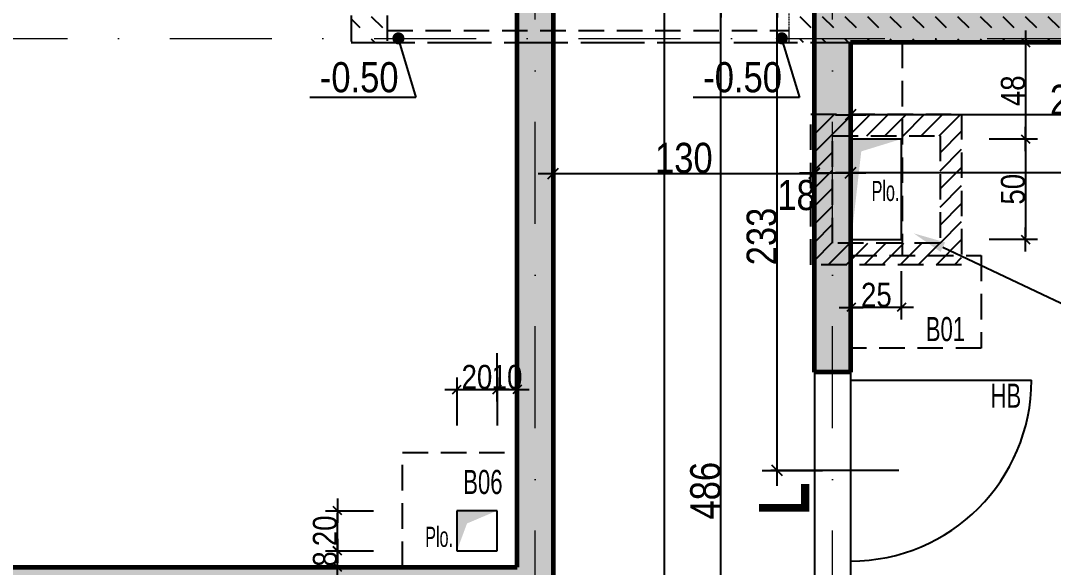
# Model space of a CAD drawing. Header units: millimetres. Extents: x 30537 to 37023, y -37354 to 0.
# Drawn here: x 31318 to 31832, y -35591 to -35319 of the extents above; entities that cross this region are included whole.
import ezdxf
from ezdxf import colors
from ezdxf.entities.mleader import LeaderData, LeaderLine
from ezdxf.enums import TextEntityAlignment as Align
from ezdxf.math import Vec2, Vec3

# ---------------------------------------------------------------- set-up
doc = ezdxf.new("R2010")
doc.units = ezdxf.units.MM
for name, pattern in [('CACHEX2', [19.05, 12.7, -6.35]), ('TIRETPTX2', [50.8, 25.4, -12.7, 0, -12.7]), ('VW-01', [0.41656, 0.20828, -0.20828])]:
    doc.linetypes.add(name, pattern=pattern)
for name, color, linetype in [('01_cote_gen', 4, 'Continuous'), ('01_linteaux', 2, 'Continuous'), ('01_murs_sup', 2, 'CACHEX2'), ('01_poch_murs', 253, 'Continuous'), ('01_resv', 32, 'Continuous'), ('01_texte', 230, 'Continuous'), ('AA_COTES', 2, 'Continuous')]:
    doc.layers.add(name, color=color, linetype=linetype)
doc.layers.add('01_murs_coup', color=5, linetype='Continuous', lineweight=60)
doc.layers.add('01_tram_axes', color=2, linetype='TIRETPTX2', lineweight=9)
doc.styles.add('ARIAL NA', font='ARIALN.TTF')
doc.styles.add('impact', font='impact.ttf')
doc.styles.get("Standard").update_dxf_attribs({"font": 'arial.ttf'})
doc.styles.add('STYLE2', font='ARIALN.TTF')
doc.dimstyles.new('JB50', dxfattribs={"dimscale": 0.1, "dimtxt": 150, "dimasz": 15, "dimexe": 0.1, "dimexo": 0.1, "dimgap": 0.09, "dimtad": 1, "dimdec": 1, "dimdsep": 46, "dimtxsty": 'STYLE2', "dimblk1": 'BOND_G', "dimblk2": 'BOND_D', "dimsah": 1, "dimcen": 1.5, "dimdle": 0.01, "dimse1": 1, "dimse2": 1, "dimclrd": 4, "dimclre": 2, "dimclrt": 6, "dimazin": 2, "dimtfac": 2.333333, "dimtdec": 1, "dimtix": 1, "dimtmove": 2, "dimatfit": 3, "dimldrblk": 'BOND_G', "dimfxl": 1, "dimtolj": 1, "dimtzin": 0, "dimarcsym": 0})
doc.dimstyles.new('JB50res', dxfattribs={"dimscale": 0.1, "dimtxt": 120, "dimasz": 12, "dimexe": 0.1, "dimexo": 0.1, "dimgap": 0.09, "dimtad": 1, "dimdec": 1, "dimdsep": 46, "dimtxsty": 'STYLE2', "dimblk1": 'BOND_G', "dimblk2": 'BOND_D', "dimsah": 1, "dimcen": 1.5, "dimdle": 0.01, "dimse1": 1, "dimse2": 1, "dimclrd": 4, "dimclre": 2, "dimclrt": 6, "dimazin": 2, "dimtfac": 2.333333, "dimtdec": 1, "dimtix": 1, "dimtmove": 2, "dimatfit": 3, "dimldrblk": 'BOND_G', "dimfxl": 1, "dimtolj": 1, "dimtzin": 0, "dimarcsym": 0})

# ---------------------------------------------------------------- blocks, each defined once
blk = doc.blocks.new('BOND_G')
at = {"layer": 'AA_COTES', "color": 0}
for p, q in [((0, -5), (0, 15)), ((5, 0), (-5, 0)), ((1.77, 1.77), (-1.77, -1.77))]:
    blk.add_line(p, q, dxfattribs=at)
blk = doc.blocks.new('BOND_D')
at = {"layer": 'AA_COTES', "color": 0}
for p, q in [((0, 5), (0, -15)), ((5, 0), (-5, 0)), ((-1.77, -1.77), (1.77, 1.77))]:
    blk.add_line(p, q, dxfattribs=at)
blk = doc.blocks.new('*D4469')
at = {"layer": '01_cote_gen', "color": 4, "lineweight": -2, "ltscale": 2, "transparency": 16777216}
blk.add_line((31696.77, -85.1), (31599.77, -85.1), dxfattribs=at)
at = {"layer": 'Defpoints', "color": 0, "ltscale": 2, "transparency": 16777216}
for p in [(31698.27, 0), (31598.27, -85.1), (31598.27, -36661.01)]:
    blk.add_point(p, dxfattribs=at)
at = {"layer": '01_cote_gen', "color": 4, "lineweight": -2, "ltscale": 2, "transparency": 16777216, "xscale": 1.5, "yscale": 1.5, "zscale": 1.5, "rotation": 180}
blk.add_blockref('BOND_D', (31598.27, -85.1), dxfattribs=at)
at = {"layer": '01_cote_gen', "color": 4, "lineweight": -2, "ltscale": 2, "transparency": 16777216, "xscale": 1.5, "yscale": 1.5, "zscale": 1.5}
blk.add_blockref('BOND_G', (31698.27, -85.1), dxfattribs=at)
at = {"layer": '01_cote_gen', "color": 6, "lineweight": 0, "ltscale": 2, "transparency": 16777216, "insert": (31648.27, -77.43), "char_height": 15, "attachment_point": 5, "style": 'STYLE2'}
blk.add_mtext('\\A1;100', dxfattribs=at)
blk = doc.blocks.new('*D4183')
at = {"layer": '01_cote_gen', "color": 4, "lineweight": -2, "ltscale": 0.1, "transparency": 16777216}
blk.add_line((31584.76, -35395.14), (31711.76, -35395.14), dxfattribs=at)
at = {"layer": 'Defpoints', "color": 0, "ltscale": 0.1, "transparency": 16777216}
for p in [(31583.26, -35374.77), (31713.26, -35374.77), (31713.26, -35395.14)]:
    blk.add_point(p, dxfattribs=at)
at = {"layer": '01_cote_gen', "color": 4, "lineweight": -2, "ltscale": 0.1, "transparency": 16777216, "xscale": 1.5, "yscale": 1.5, "zscale": 1.5, "rotation": 180}
blk.add_blockref('BOND_G', (31583.26, -35395.14), dxfattribs=at)
at = {"layer": '01_cote_gen', "color": 4, "lineweight": -2, "ltscale": 0.1, "transparency": 16777216, "xscale": 1.5, "yscale": 1.5, "zscale": 1.5}
blk.add_blockref('BOND_D', (31713.26, -35395.14), dxfattribs=at)
at = {"layer": '01_cote_gen', "color": 6, "ltscale": 0.1, "transparency": 16777216, "insert": (31648.26, -35387.47), "char_height": 15, "attachment_point": 5, "style": 'STYLE2'}
blk.add_mtext('\\A1;130', dxfattribs=at)
blk = doc.blocks.new('*D4184')
at = {"layer": '01_cote_gen', "color": 4, "lineweight": -2, "ltscale": 0.1, "transparency": 16777216}
blk.add_line((31714.76, -35394.84), (31729.76, -35394.84), dxfattribs=at)
at = {"layer": 'Defpoints', "color": 0, "ltscale": 0.1, "transparency": 16777216}
for p in [(31713.26, -35377.85), (31731.26, -35377.55), (31731.26, -35394.84)]:
    blk.add_point(p, dxfattribs=at)
at = {"layer": '01_cote_gen', "color": 4, "lineweight": -2, "ltscale": 0.1, "transparency": 16777216, "xscale": 1.5, "yscale": 1.5, "zscale": 1.5, "rotation": 180}
blk.add_blockref('BOND_G', (31713.26, -35394.84), dxfattribs=at)
at = {"layer": '01_cote_gen', "color": 4, "lineweight": -2, "ltscale": 0.1, "transparency": 16777216, "xscale": 1.5, "yscale": 1.5, "zscale": 1.5}
blk.add_blockref('BOND_D', (31731.26, -35394.84), dxfattribs=at)
at = {"layer": '01_cote_gen', "color": 6, "ltscale": 0.1, "transparency": 16777216, "insert": (31704.34, -35405.95), "char_height": 15, "attachment_point": 5, "style": 'STYLE2'}
blk.add_mtext('\\A1;18', dxfattribs=at)
blk = doc.blocks.new('*D4185')
at = {"layer": '01_cote_gen', "color": 4, "lineweight": -2, "ltscale": 0.1, "transparency": 16777216}
blk.add_line((32315.76, -35394.84), (31732.76, -35394.84), dxfattribs=at)
at = {"layer": 'Defpoints', "color": 0, "ltscale": 0.1, "transparency": 16777216}
for p in [(31731.26, -35366.1), (31731.26, -35394.84), (32317.26, -35393.32)]:
    blk.add_point(p, dxfattribs=at)
at = {"layer": '01_cote_gen', "color": 4, "lineweight": -2, "ltscale": 0.1, "transparency": 16777216, "xscale": 1.5, "yscale": 1.5, "zscale": 1.5, "rotation": 180}
blk.add_blockref('BOND_D', (31731.26, -35394.84), dxfattribs=at)
at = {"layer": '01_cote_gen', "color": 4, "lineweight": -2, "ltscale": 0.1, "transparency": 16777216, "xscale": 1.5, "yscale": 1.5, "zscale": 1.5}
blk.add_blockref('BOND_G', (32317.26, -35394.84), dxfattribs=at)
at = {"layer": '01_cote_gen', "color": 6, "ltscale": 0.1, "transparency": 16777216, "insert": (32024.26, -35387.17), "char_height": 15, "attachment_point": 5, "style": 'STYLE2'}
blk.add_mtext('\\A1;586', dxfattribs=at)
blk = doc.blocks.new('*D4186')
at = {"layer": '01_cote_gen', "color": 4, "lineweight": -2, "ltscale": 0.1, "transparency": 16777216}
blk.add_line((31956.73, -35366.01), (31732.76, -35366.01), dxfattribs=at)
at = {"layer": 'Defpoints', "color": 0, "ltscale": 0.1, "transparency": 16777216}
for p in [(31958.23, -35329.98), (31731.26, -35348.65), (31731.26, -35366.01)]:
    blk.add_point(p, dxfattribs=at)
at = {"layer": '01_cote_gen', "color": 4, "lineweight": -2, "ltscale": 0.1, "transparency": 16777216, "xscale": 1.5, "yscale": 1.5, "zscale": 1.5, "rotation": 180}
blk.add_blockref('BOND_D', (31731.26, -35366.01), dxfattribs=at)
at = {"layer": '01_cote_gen', "color": 4, "lineweight": -2, "ltscale": 0.1, "transparency": 16777216, "xscale": 1.5, "yscale": 1.5, "zscale": 1.5}
blk.add_blockref('BOND_G', (31958.23, -35366.01), dxfattribs=at)
at = {"layer": '01_cote_gen', "color": 6, "ltscale": 0.1, "transparency": 16777216, "insert": (31844.75, -35358.48), "char_height": 15, "attachment_point": 5, "style": 'STYLE2'}
blk.add_mtext('\\A1;227', dxfattribs=at)
blk = doc.blocks.new('*D4226')
at = {"layer": '01_cote_gen', "color": 4, "lineweight": -2, "ltscale": 0.1, "transparency": 16777216}
blk.add_line((31638.58, -35794.51), (31638.58, -34580.51), dxfattribs=at)
at = {"layer": 'Defpoints', "color": 0, "ltscale": 0.1, "transparency": 16777216}
for p in [(31638.58, -34579.01), (31666.91, -34579.01), (31646.08, -35796.01)]:
    blk.add_point(p, dxfattribs=at)
at = {"layer": '01_cote_gen', "color": 4, "lineweight": -2, "ltscale": 0.1, "transparency": 16777216, "xscale": 1.5, "yscale": 1.5, "zscale": 1.5}
for name, p, rotation in [('BOND_D', (31638.58, -34579.01), 90), ('BOND_G', (31638.58, -35796.01), 270)]:
    blk.add_blockref(name, p, dxfattribs=dict(at, rotation=rotation))
at = {"layer": '01_cote_gen', "color": 6, "ltscale": 0.1, "transparency": 16777216, "insert": (31631.04, -35138.45), "char_height": 15, "attachment_point": 5, "rotation": 90, "style": 'STYLE2'}
blk.add_mtext('\\A1;1217', dxfattribs=at)
blk = doc.blocks.new('*D4227')
at = {"layer": '01_cote_gen', "color": 4, "lineweight": -2, "ltscale": 0.1, "transparency": 16777216}
blk.add_line((31666.7, -35794.51), (31666.7, -35311.48), dxfattribs=at)
at = {"layer": 'Defpoints', "color": 0, "ltscale": 0.1, "transparency": 16777216}
for p in [(31666.7, -35309.98), (31713.26, -35309.98), (31669.17, -35796.01)]:
    blk.add_point(p, dxfattribs=at)
at = {"layer": '01_cote_gen', "color": 4, "lineweight": -2, "ltscale": 0.1, "transparency": 16777216, "xscale": 1.5, "yscale": 1.5, "zscale": 1.5}
for name, p, rotation in [('BOND_D', (31666.7, -35309.98), 90), ('BOND_G', (31666.7, -35796.01), 270)]:
    blk.add_blockref(name, p, dxfattribs=dict(at, rotation=rotation))
at = {"layer": '01_cote_gen', "color": 6, "ltscale": 0.1, "transparency": 16777216, "insert": (31659.03, -35552.99), "char_height": 15, "attachment_point": 5, "rotation": 90, "style": 'STYLE2'}
blk.add_mtext('\\A1;486', dxfattribs=at)
blk = doc.blocks.new('*D4498')
at = {"layer": '01_cote_gen', "color": 4, "lineweight": -2, "ltscale": 0.1, "transparency": 16777216}
blk.add_line((31694.78, -35541.5), (31694.78, -35311.48), dxfattribs=at)
at = {"layer": 'Defpoints', "color": 0, "ltscale": 0.1, "transparency": 16777216}
for p in [(31694.78, -35309.98), (31793.57, -35309.98), (31755.25, -35543)]:
    blk.add_point(p, dxfattribs=at)
at = {"layer": '01_cote_gen', "color": 4, "lineweight": -2, "ltscale": 0.1, "transparency": 16777216, "xscale": 1.5, "yscale": 1.5, "zscale": 1.5}
for name, p, rotation in [('BOND_D', (31694.78, -35309.98), 90), ('BOND_G', (31694.78, -35543), 270)]:
    blk.add_blockref(name, p, dxfattribs=dict(at, rotation=rotation))
at = {"layer": '01_cote_gen', "color": 6, "ltscale": 0.1, "transparency": 16777216, "insert": (31687.11, -35426.49), "char_height": 15, "attachment_point": 5, "rotation": 90, "style": 'STYLE2'}
blk.add_mtext('\\A1;233', dxfattribs=at)
blk = doc.blocks.new('*D4049')
at = {"layer": '01_cote_gen', "color": 4, "lineweight": -2, "ltscale": 0.1, "transparency": 16777216}
blk.add_line((31755.38, -35461.74), (31732.78, -35461.74), dxfattribs=at)
at = {"layer": 'Defpoints', "color": 0, "ltscale": 0.1, "transparency": 16777216}
for p in [(31731.58, -35427.97), (31756.58, -35427.97), (31731.58, -35461.74)]:
    blk.add_point(p, dxfattribs=at)
at = {"layer": '01_cote_gen', "color": 4, "lineweight": -2, "ltscale": 0.1, "transparency": 16777216, "xscale": 1.2, "yscale": 1.2, "zscale": 1.2, "rotation": 180}
blk.add_blockref('BOND_D', (31731.58, -35461.74), dxfattribs=at)
at = {"layer": '01_cote_gen', "color": 4, "lineweight": -2, "ltscale": 0.1, "transparency": 16777216, "xscale": 1.2, "yscale": 1.2, "zscale": 1.2}
blk.add_blockref('BOND_G', (31756.58, -35461.74), dxfattribs=at)
at = {"layer": '01_cote_gen', "color": 6, "ltscale": 0.1, "transparency": 16777216, "insert": (31744.08, -35455.61), "char_height": 12, "attachment_point": 5, "style": 'STYLE2'}
blk.add_mtext('\\A1;25', dxfattribs=at)
blk = doc.blocks.new('*D4050')
at = {"layer": '01_cote_gen', "color": 4, "lineweight": -2, "ltscale": 0.1, "transparency": 16777216}
blk.add_line((31818.25, -35331.18), (31818.25, -35376.77), dxfattribs=at)
at = {"layer": 'Defpoints', "color": 0, "ltscale": 0.1, "transparency": 16777216}
for p in [(31817.07, -35329.98), (31771.01, -35377.97), (31818.25, -35377.97)]:
    blk.add_point(p, dxfattribs=at)
at = {"layer": '01_cote_gen', "color": 4, "lineweight": -2, "ltscale": 0.1, "transparency": 16777216, "xscale": 1.2, "yscale": 1.2, "zscale": 1.2}
for name, p, rotation in [('BOND_G', (31818.25, -35329.98), 90), ('BOND_D', (31818.25, -35377.97), 270)]:
    blk.add_blockref(name, p, dxfattribs=dict(at, rotation=rotation))
at = {"layer": '01_cote_gen', "color": 6, "ltscale": 0.1, "transparency": 16777216, "insert": (31812.12, -35353.97), "char_height": 12, "attachment_point": 5, "rotation": 90, "style": 'STYLE2'}
blk.add_mtext('\\A1;48', dxfattribs=at)
blk = doc.blocks.new('*D4051')
at = {"layer": '01_cote_gen', "color": 4, "lineweight": -2, "ltscale": 0.1, "transparency": 16777216}
blk.add_line((31818.25, -35379.17), (31818.25, -35426.77), dxfattribs=at)
at = {"layer": 'Defpoints', "color": 0, "ltscale": 0.1, "transparency": 16777216}
for p in [(31776.42, -35377.97), (31771.01, -35427.97), (31818.25, -35427.97)]:
    blk.add_point(p, dxfattribs=at)
at = {"layer": '01_cote_gen', "color": 4, "lineweight": -2, "ltscale": 0.1, "transparency": 16777216, "xscale": 1.2, "yscale": 1.2, "zscale": 1.2}
for name, p, rotation in [('BOND_G', (31818.25, -35377.97), 90), ('BOND_D', (31818.25, -35427.97), 270)]:
    blk.add_blockref(name, p, dxfattribs=dict(at, rotation=rotation))
at = {"layer": '01_cote_gen', "color": 6, "ltscale": 0.1, "transparency": 16777216, "insert": (31812.12, -35402.97), "char_height": 12, "attachment_point": 5, "rotation": 90, "style": 'STYLE2'}
blk.add_mtext('\\A1;50', dxfattribs=at)
blk = doc.blocks.new('*D4402')
at = {"layer": '01_cote_gen', "color": 4, "lineweight": -2, "ltscale": 0.1, "transparency": 16777216}
blk.add_line((31475.84, -35589.78), (31475.84, -35584.13), dxfattribs=at)
at = {"layer": 'Defpoints', "color": 0, "ltscale": 0.1, "transparency": 16777216}
for p in [(31475.84, -35582.93), (31540.99, -35582.93), (31531.33, -35590.98)]:
    blk.add_point(p, dxfattribs=at)
at = {"layer": '01_cote_gen', "color": 4, "lineweight": -2, "ltscale": 0.1, "transparency": 16777216, "xscale": 1.2, "yscale": 1.2, "zscale": 1.2}
for name, p, rotation in [('BOND_D', (31475.84, -35582.93), 90), ('BOND_G', (31475.84, -35590.98), 270)]:
    blk.add_blockref(name, p, dxfattribs=dict(at, rotation=rotation))
at = {"layer": '01_cote_gen', "color": 6, "ltscale": 0.1, "transparency": 16777216, "insert": (31469.7, -35586.96), "char_height": 12, "attachment_point": 5, "rotation": 90, "style": 'STYLE2'}
blk.add_mtext('\\A1;8', dxfattribs=at)
blk = doc.blocks.new('*D4052')
at = {"layer": '01_cote_gen', "color": 4, "lineweight": -2, "ltscale": 0.1, "transparency": 16777216}
blk.add_line((31475.84, -35581.77), (31475.84, -35564.13), dxfattribs=at)
at = {"layer": 'Defpoints', "color": 0, "ltscale": 0.1, "transparency": 16777216}
for p in [(31475.84, -35562.93), (31543.2, -35562.93), (31493.84, -35582.97)]:
    blk.add_point(p, dxfattribs=at)
at = {"layer": '01_cote_gen', "color": 4, "lineweight": -2, "ltscale": 0.1, "transparency": 16777216, "xscale": 1.2, "yscale": 1.2, "zscale": 1.2}
for name, p, rotation in [('BOND_D', (31475.84, -35562.93), 90), ('BOND_G', (31475.84, -35582.97), 270)]:
    blk.add_blockref(name, p, dxfattribs=dict(at, rotation=rotation))
at = {"layer": '01_cote_gen', "color": 6, "ltscale": 0.1, "transparency": 16777216, "insert": (31469.7, -35572.95), "char_height": 12, "attachment_point": 5, "rotation": 90, "style": 'STYLE2'}
blk.add_mtext('\\A1;20', dxfattribs=at)
blk = doc.blocks.new('*D4055')
at = {"layer": '01_cote_gen', "color": 4, "lineweight": -2, "ltscale": 0.1, "transparency": 16777216}
blk.add_line((31536.48, -35502.6), (31554.08, -35502.6), dxfattribs=at)
at = {"layer": 'Defpoints', "color": 0, "ltscale": 0.1, "transparency": 16777216}
for p in [(31555.28, -35502.6), (31535.28, -35582.93), (31555.28, -35582.93)]:
    blk.add_point(p, dxfattribs=at)
at = {"layer": '01_cote_gen', "color": 4, "lineweight": -2, "ltscale": 0.1, "transparency": 16777216, "xscale": 1.2, "yscale": 1.2, "zscale": 1.2, "rotation": 180}
blk.add_blockref('BOND_G', (31535.28, -35502.6), dxfattribs=at)
at = {"layer": '01_cote_gen', "color": 4, "lineweight": -2, "ltscale": 0.1, "transparency": 16777216, "xscale": 1.2, "yscale": 1.2, "zscale": 1.2}
blk.add_blockref('BOND_D', (31555.28, -35502.6), dxfattribs=at)
at = {"layer": '01_cote_gen', "color": 6, "ltscale": 0.1, "transparency": 16777216, "insert": (31545.28, -35496.47), "char_height": 12, "attachment_point": 5, "style": 'STYLE2'}
blk.add_mtext('\\A1;20', dxfattribs=at)
blk = doc.blocks.new('*D4405')
at = {"layer": '01_cote_gen', "color": 4, "lineweight": -2, "ltscale": 0.1, "transparency": 16777216}
for p, q in [((31554.08, -35502.6), (31552.88, -35502.6)), ((31555.28, -35502.6), (31565.29, -35502.6)), ((31566.49, -35502.6), (31567.69, -35502.6))]:
    blk.add_line(p, q, dxfattribs=at)
at = {"layer": 'Defpoints', "color": 0, "ltscale": 0.1, "transparency": 16777216}
for p in [(31565.29, -35502.6), (31555.28, -35508.6), (31565.29, -35508.6)]:
    blk.add_point(p, dxfattribs=at)
at = {"layer": '01_cote_gen', "color": 4, "lineweight": -2, "ltscale": 0.1, "transparency": 16777216, "xscale": 1.2, "yscale": 1.2, "zscale": 1.2}
blk.add_blockref('BOND_G', (31555.28, -35502.6), dxfattribs=at)
at = {"layer": '01_cote_gen', "color": 4, "lineweight": -2, "ltscale": 0.1, "transparency": 16777216, "xscale": 1.2, "yscale": 1.2, "zscale": 1.2, "rotation": 180}
blk.add_blockref('BOND_D', (31565.29, -35502.6), dxfattribs=at)
at = {"layer": '01_cote_gen', "color": 6, "ltscale": 0.1, "transparency": 16777216, "insert": (31560.28, -35496.47), "char_height": 12, "attachment_point": 5, "style": 'STYLE2'}
blk.add_mtext('\\A1;10', dxfattribs=at)

msp = doc.modelspace()

# ---------------------------------------------------------------- hatches: boundary and pattern name
at = {"layer": '01_murs_sup', "ltscale": 0.1}
h = msp.add_hatch(dxfattribs=at)
h.set_pattern_fill('DASH', color=256, scale=2.5, angle=135)
h.set_pattern_definition([(135, (13537.8975, 4257.749), (-11.2253202, 9e-16), [7.9375, -7.9375])])
h.paths.add_polyline_path([(31732.26, -35124.98), (31732.26, -35035.98), (31957.26, -35035.98), (31957.26, -35082.6), (31938.23, -35082.6), (31938.23, -35124.98)], flags=16)
h.paths.add_polyline_path([(31732.26, -35015.98), (31732.26, -34922.37), (31957.26, -34922.37), (31957.26, -35015.98)], flags=16)
h.paths.add_polyline_path([(31565.58, -34993.58), (31500.61, -34993.58), (31500.61, -34922.37), (31565.58, -34922.37)], flags=16)
h.paths.add_polyline_path([(31526.14, -34979.64, -1), (31546.14, -34979.64, -1)], flags=0)
h.paths.add_polyline_path([(31529.64, -34979.64, -1), (31542.64, -34979.64, -1)], flags=0)
h.paths.add_polyline_path([(32333.26, -34929.98), (32317.26, -34929.98), (32317.26, -35082.6), (32202.38, -35082.6), (32202.38, -35100.6), (32333.26, -35100.6)])
h.paths.add_polyline_path([(32333.26, -34819.98), (32317.26, -34819.98), (32317.26, -34741.98), (32202.35, -34741.98), (32202.35, -34723.98), (32333.26, -34723.98)])
h.paths.add_polyline_path([(32092.35, -34723.98), (31977.26, -34723.98), (31977.26, -34741.98), (32092.35, -34741.98)])
h.paths.add_polyline_path([(31867.26, -34723.98), (31712.26, -34723.98), (31712.26, -34758.88), (31732.26, -34758.88), (31732.26, -34741.98), (31867.26, -34741.98)])
h.paths.add_polyline_path([(31513.43, -34973.54), (31558.99, -34973.54), (31558.99, -34948.33), (31513.43, -34948.33)], flags=8)
h.paths.add_polyline_path([(31972.26, -34880.09), (31972.26, -34902.37), (31897.42, -34902.37), (31897.42, -34880.09)])
h.paths.add_polyline_path([(31700.61, -35309.98), (31700.61, -35329.98), (31958.23, -35329.98), (31958.23, -35100.6), (32092.35, -35100.6), (32092.35, -35082.6), (31977.26, -35082.6), (31977.26, -34902.37), (31972.26, -34902.37), (31972.26, -34880.09), (31897.42, -34880.09), (31897.42, -34902.37), (31732.26, -34902.37), (31732.26, -34861.88), (31712.26, -34861.88), (31712.26, -35144.98), (31938.23, -35144.98), (31938.23, -35309.98)])
h.paths.add_polyline_path([(31482.61, -35144.98), (31500.61, -35144.98), (31500.61, -35011.58), (31583.58, -35011.58), (31583.58, -34902.37), (31482.61, -34902.37)])
h.paths.add_polyline_path([(31500.61, -35309.98), (31482.61, -35309.98), (31482.61, -35329.98), (31500.61, -35329.98)])
at = {"layer": '01_poch_murs', "ltscale": 0.1}
h = msp.add_hatch(color=256, dxfattribs=at)
h.dxf.hatch_style = 1
h.paths.add_polyline_path([(31662.26, -33952.01), (31565.27, -33952.01), (31565.27, -33752.01), (31565.27, -33952.01), (31462.26, -33952.01), (31462.26, -33968.01), (31565.26, -33968.01), (31565.26, -34613.01), (31583.26, -34613.01), (31583.26, -34579.01), (31959.27, -34579.01), (31959.26, -34560.98), (31583.26, -34561.01), (31583.26, -33968.01), (31662.26, -33968.01)])
h.paths.add_polyline_path([(31362.26, -33952.01), (31262.26, -33952.01), (31262.26, -33968.01), (31362.26, -33968.01)])
h.paths.add_polyline_path([(31062.26, -33952.01), (30949.27, -33952.01), (30949.27, -34424.01), (30965.27, -34424.01), (30965.27, -33968.01), (31062.26, -33968.01)])
h.paths.add_polyline_path([(32062.26, -33952.01), (31862.26, -33952.01), (31862.26, -33968.01), (32062.26, -33968.01)])
h.paths.add_polyline_path([(32333.26, -33752.01), (32317.27, -33752.01), (32317.27, -33952.01), (32317.26, -33952.01), (32162.26, -33952.01), (32162.26, -33968.01), (32317.26, -33968.01), (32317.26, -34561.01), (32061.26, -34561.01), (32061.26, -34579.01), (32333.26, -34578.99)])
h.paths.add_polyline_path([(32561.26, -33952.01), (32335.26, -33952.01), (32335.26, -34579.01), (32587.26, -34579.01), (32587.26, -34561.01), (32351.26, -34561.01), (32351.26, -33968.01), (32561.26, -33968.01)])
h.paths.add_polyline_path([(32819.26, -33952.01), (32661.26, -33952.01), (32661.26, -33968.01), (32819.26, -33968.01)])
h.paths.add_polyline_path([(33137.26, -33952.01), (32919.26, -33952.01), (32919.26, -33968.01), (33137.26, -33968.01)])
h.paths.add_polyline_path([(33374.26, -33952.01), (33237.26, -33952.01), (33237.26, -33968.01), (33358.26, -33968.01), (33358.26, -34019.01), (33374.26, -34019.01)])
h.paths.add_polyline_path([(33374.26, -34219.01), (33358.26, -34219.01), (33358.76, -34365.05), (33374.76, -34365.05)])
h.paths.add_polyline_path([(33374.76, -34465.05), (33358.76, -34465.05), (33358.26, -34635.01), (32932.26, -34635.01), (32932.26, -34570.01), (32912.26, -34570.01), (32912.26, -34635.01), (32746.26, -34635.01), (32746.26, -34561.01), (32689.26, -34561.01), (32689.26, -34579.01), (32728.26, -34579.01), (32728.26, -34709.01), (32689.26, -34709.01), (32689.26, -34727.01), (32746.26, -34727.01), (32746.26, -34653.01), (32912.26, -34653.01), (32912.26, -34718.01), (32932.26, -34718.01), (32932.26, -34653.01), (33358.26, -34653.01), (33358.26, -34823.01), (33374.26, -34823.01)])
h.paths.add_polyline_path([(32587.26, -34709.01), (32335.26, -34709.01), (32335.26, -35336.01), (32596.26, -35336.01), (32596.26, -35320.01), (32351.26, -35320.01), (32351.26, -34727.01), (32587.26, -34727.01)])
h.paths.add_polyline_path([(33374.26, -34923.01), (33358.26, -34923.01), (33358.26, -35019.01), (33374.26, -35019.01)])
h.paths.add_polyline_path([(31977.26, -34741.99), (31992.26, -34741.99), (31992.26, -34723.99), (31894.26, -34723.99), (31894.26, -34741.99), (31957.26, -34741.99), (31957.26, -34904.99), (31732.26, -34904.99), (31732.26, -34741.99), (31792.26, -34741.99), (31792.26, -34723.99), (31712.26, -34723.99), (31712.26, -35144.98), (31938.23, -35144.98), (31938.23, -35309.98), (31713.26, -35309.98), (31713.26, -35493.98), (31731.26, -35493.98), (31731.26, -35329.98), (31958.23, -35329.98), (31958.23, -35101.99), (32317.26, -35101.99), (32317.26, -35375.01), (32333.26, -35375.01), (32333.26, -34723.99), (32094.26, -34723.99), (32094.26, -34741.99), (32317.26, -34741.99), (32317.26, -35081.99), (31977.26, -35081.99)])
h.paths.add_polyline_path([(31957.26, -34924.99), (31957.26, -35014.99), (31732.26, -35014.99), (31732.26, -34924.99)], flags=16)
h.paths.add_polyline_path([(31957.26, -35034.99), (31957.26, -35081.99), (31938.23, -35081.99), (31938.23, -35124.98), (31732.26, -35124.98), (31732.26, -35034.99)], flags=16)
h.paths.add_polyline_path([(31583.26, -34715.01), (31565.26, -34715.01), (31565.26, -34779.01), (30965.27, -34779.01), (30965.27, -34524.01), (30949.27, -34524.01), (30949.27, -34924.01), (30965.27, -34924.01), (30965.27, -34797.01), (31565.26, -34797.01), (31565.26, -35203), (31583.26, -35203)])
h.paths.add_polyline_path([(31583.26, -35305), (31565.26, -35305), (31565.29, -35591.01), (30965.29, -35591.01), (30965.27, -35529.01), (30949.27, -35529.01), (30949.27, -35820.01), (30965.27, -35820.01), (30965.29, -35609.01), (31565.29, -35609.01), (31565.26, -35814.01), (31606.26, -35814.01), (31606.26, -35796.01), (31583.26, -35796.01)])
h.paths.add_polyline_path([(31731.26, -35595.98), (31713.26, -35595.98), (31713.26, -35796.01), (31708.26, -35796.01), (31708.26, -35814.01), (31713.26, -35814.01), (31713.26, -36205), (31482.26, -36205), (31482.26, -36223), (31713.26, -36223), (31713.26, -36381.01), (31953.26, -36381.01), (31953.26, -36645.01), (31698.27, -36645.01), (31698.27, -36661.01), (32031.27, -36661.01), (32031.27, -36645.01), (31969.26, -36645.01), (31969.26, -36381.01), (31987.26, -36381.01), (31987.26, -36365.01), (31731.26, -36365.01)])
h.paths.add_polyline_path([(32333.26, -35475.01), (32317.26, -35475.01), (32317.26, -35719.01), (32333.26, -35719.01)])
h.paths.add_polyline_path([(32333.26, -35819.01), (32317.26, -35819.01), (32317.26, -36019.01), (32333.26, -36019.01)])
h.paths.add_polyline_path([(32333.26, -36119.01), (32317.26, -36119.01), (32317.26, -36365.01), (32287.26, -36365.01), (32287.26, -36381.01), (32333.26, -36381.01)])
h.paths.add_polyline_path([(31328.27, -36365), (31290.27, -36365.01), (31290.27, -36381.01), (31312.27, -36381), (31312.27, -36645), (31251.27, -36645.01), (31251.27, -36661.01), (31351.27, -36661.01), (31351.27, -36645.01), (31328.27, -36645.01)])
h.paths.add_polyline_path([(30965.27, -36225.01), (30949.27, -36225.01), (30949.27, -36381.01), (30990.27, -36381.01), (30990.27, -36365.01), (30965.27, -36365.01)])
h.paths.add_polyline_path([(30965.27, -35920.01), (30949.27, -35920.01), (30949.27, -36125.01), (30965.27, -36125.01)])
h.paths.add_polyline_path([(31598.27, -36645.01), (31451.27, -36645.01), (31451.27, -36661.01), (31598.27, -36661.01)])
h.paths.add_polyline_path([(31964.26, -34760.38), (31964.41, -34760.38), (31964.41, -34749.79), (31964.26, -34749.79)], flags=16)
h.paths.add_polyline_path([(31317.06, -36497.71), (31317.06, -36466.48)], flags=16)
at = {"layer": '01_resv', "linetype": 'CACHEX2'}
h = msp.add_hatch(dxfattribs=at)
h.set_pattern_fill('ANSI31', color=256, scale=2)
h.set_pattern_definition([(45, (11025.045, 0), (-4.4901281, 4.4901281), [])])
h.paths.add_polyline_path([(31731.26, -35365.59), (31722.26, -35365.59), (31722.26, -35376.34), (31731.26, -35376.34)])
h.paths.add_polyline_path([(31756.86, -35365.59), (31731.26, -35365.59), (31731.26, -35376.34), (31756.86, -35376.34)])
h.paths.add_polyline_path([(31786.51, -35365.59), (31756.86, -35365.59), (31756.86, -35376.34), (31775.76, -35376.34), (31775.76, -35387.57), (31786.51, -35376.07)])
h.paths.add_polyline_path([(31786.51, -35376.07), (31775.76, -35387.57), (31775.76, -35429.84), (31756.86, -35429.84), (31756.86, -35435.98), (31786.51, -35435.98)])
h.paths.add_polyline_path([(31756.86, -35429.84), (31731.26, -35429.84), (31731.26, -35440.59), (31786.51, -35440.59), (31786.51, -35435.98), (31756.86, -35435.98)])
h.paths.add_polyline_path([(31731.26, -35429.84), (31722.26, -35429.84), (31722.26, -35440.59), (31731.26, -35440.59)])
h.paths.add_polyline_path([(31722.26, -35429.84), (31722.26, -35429.84), (31722.26, -35376.34), (31722.26, -35365.59), (31713.26, -35365.59), (31713.26, -35440.59), (31722.26, -35440.59)])

# ---------------------------------------------------------------- linework, layer by layer
at = {"layer": '01_linteaux', "color": 2, "linetype": 'VW-01', "lineweight": 5}
msp.add_line((31700.61, -35329.98), (31700.61, -35309.98), dxfattribs=at)
at = {"layer": '01_linteaux', "ltscale": 0.1}
for p, q in [((31713.26, -35493.98), (31713.26, -35595.98)), ((31731.26, -35493.98), (31731.26, -35595.98)), ((31731.26, -35498), (31821.26, -35498)), ((31731.26, -35498), (31821.26, -35498)), ((31755.25, -35543), (31691.56, -35543)), ((31755.25, -35543), (31691.56, -35543))]:
    msp.add_line(p, q, dxfattribs=at)
msp.add_arc((31731.26, -35498), 90, 270, 0, dxfattribs=at)
msp.add_arc((31731.26, -35498), 90, 270, 0, dxfattribs=at)
at = {"layer": '01_murs_coup'}
for p, q in [((31565.29, -35591.01), (31565.26, -35305)), ((31583.26, -35305), (31583.26, -35796.01)), ((31713.26, -35493.98), (31713.26, -35309.98)), ((31958.23, -35329.98), (31731.26, -35329.98)), ((31731.26, -35329.98), (31731.26, -35493.98)), ((31731.26, -35493.98), (31713.26, -35493.98)), ((30965.29, -35591.01), (31565.29, -35591.01))]:
    msp.add_line(p, q, dxfattribs=at)
at = {"layer": '01_murs_sup'}
for p, q in [((31482.61, -35144.98), (31482.61, -35329.98)), ((31500.61, -35144.98), (31500.61, -35329.98)), ((31500.61, -35323.98), (31700.61, -35323.98)), ((31482.61, -35329.98), (31958.23, -35329.98))]:
    msp.add_line(p, q, dxfattribs=at)
at = {"layer": '01_murs_sup', "ltscale": 2}
msp.add_line((31482.61, -35329.98), (31958.23, -35329.98), dxfattribs=at)
at = {"layer": '01_resv', "linetype": 'CACHEX2'}
for p, q in [((31756.86, -35329.98), (31756.86, -35435.98)), ((31711.51, -35365.59), (31786.51, -35365.59)), ((31711.51, -35440.59), (31711.51, -35365.59)), ((31786.51, -35365.59), (31786.51, -35440.59)), ((31722.26, -35376.34), (31775.76, -35376.34)), ((31722.26, -35429.84), (31722.26, -35376.34)), ((31775.76, -35376.34), (31775.76, -35429.84)), ((31775.76, -35429.84), (31722.26, -35429.84)), ((31731.58, -35435.98), (31796.28, -35435.98)), ((31796.28, -35435.98), (31796.28, -35481.97)), ((31786.51, -35440.59), (31711.51, -35440.59)), ((31796.28, -35481.97), (31731.58, -35481.97)), ((31508.28, -35590.98), (31508.28, -35533.98)), ((31508.28, -35533.98), (31565.38, -35533.98))]:
    msp.add_line(p, q, dxfattribs=at)
at = {"layer": '01_resv'}
for p, q in [((31731.58, -35377.97), (31731.58, -35427.97)), ((31756.58, -35377.97), (31731.58, -35377.97)), ((31756.58, -35427.97), (31756.58, -35377.97)), ((31731.58, -35427.97), (31756.58, -35427.97)), ((31565.38, -35533.98), (31565.38, -35590.98)), ((31545.28, -35562.93), (31535.28, -35562.93)), ((31535.28, -35562.93), (31535.28, -35582.93)), ((31555.28, -35562.93), (31535.28, -35562.93)), ((31555.28, -35562.93), (31545.28, -35562.93)), ((31555.28, -35582.93), (31555.28, -35562.93)), ((31535.28, -35582.93), (31555.28, -35582.93)), ((31565.38, -35590.98), (31508.28, -35590.98))]:
    msp.add_line(p, q, dxfattribs=at)
for points in [[(31731.58, -35427.97), (31731.58, -35377.97), (31736.56, -35384.12)], [(31731.58, -35377.97), (31756.58, -35377.97), (31736.56, -35384.12)], [(31535.28, -35582.93), (31535.28, -35562.93), (31540.35, -35569.28)], [(31535.28, -35562.93), (31555.28, -35562.93), (31540.35, -35569.28)]]:
    msp.add_solid(points, dxfattribs=at)
at = {"layer": '01_texte'}
for p, q in [((31506.13, -35328.01), (31514.95, -35357.3)), ((31696.94, -35328.01), (31705.76, -35357.3)), ((31514.95, -35357.3), (31462.11, -35357.3)), ((31705.76, -35357.3), (31652.92, -35357.3))]:
    msp.add_line(p, q, dxfattribs=at)
at = {"layer": '01_texte', "const_width": 3}
for points in [[(31504.71, -35327.89, 1), (31507.71, -35327.89, 1)], [(31695.53, -35327.89, 1), (31698.53, -35327.89, 1)]]:
    msp.add_lwpolyline(points, format="xyb", close=True, dxfattribs=at)
at = {"layer": '01_tram_axes', "color": 253, "ltscale": 2}
for p, q in [((31574.26, -36844), (31574.26, -33270.42)), ((31722.26, -36844), (31722.26, -33270.42)), ((30578.78, -35328.01), (33729.34, -35328.01))]:
    msp.add_line(p, q, dxfattribs=at)

# ---------------------------------------------------------------- texts
at = {"layer": '01_texte', "style": 'ARIAL NA'}
for p in [(31467.11, -35354.72), (31657.92, -35354.72)]:
    msp.add_text('-0.50', height=15, dxfattribs=at).set_placement(p)
at = {"layer": '01_texte'}
for s, height, style, width, p in [('Plo.', 10, 'STYLE2', 0.7, (31741.73, -35408.81)), ('B01', 12, 'STYLE2', 0.8, (31768.66, -35478.56)), ('HB', 12, 'ARIAL NA', 0.8, (31800.87, -35511.72)), ('B06', 12, 'STYLE2', 0.8, (31538.46, -35554.64)), ('Plo.', 10, 'STYLE2', 0.7, (31519.56, -35580.93))]:
    msp.add_text(s, height=height, dxfattribs=dict(at, style=style, width=width)).set_placement(p)
at = {"layer": '01_texte', "style": 'impact'}
msp.add_text('L', height=25, rotation=90, dxfattribs=at).set_placement((31718.14, -35557), align=Align.BOTTOM_CENTER)

# ---------------------------------------------------------------- dimensions: what is measured, and where the dimension line sits
at = {"layer": '01_cote_gen', "lineweight": 0, "ltscale": 2}
dim = msp.add_linear_dim(base=(31598.27, -85.1), p1=(31698.27, 0), p2=(31598.27, -36661.01), dimstyle='JB50', dxfattribs=at)
dim.commit()
dim.dimension.update_dxf_attribs({"geometry": '*D4469', "text_midpoint": (31648.27, -77.43)})
at = {"layer": '01_cote_gen', "ltscale": 0.1}
dim = msp.add_linear_dim(base=(31638.58, -34579.01), p1=(31646.08, -35796.01), p2=(31666.91, -34579.01), angle=90, dimstyle='JB50', dxfattribs=at)
dim.commit()
dim.dimension.update_dxf_attribs({"geometry": '*D4226', "text_midpoint": (31631.04, -35138.45), "dimtype": 160})
for base, p1, p2, dimstyle, picture, middle in [((31666.7, -35309.98), (31669.17, -35796.01), (31713.26, -35309.98), 'JB50', '*D4227', (31659.03, -35552.99)), ((31694.78, -35309.98), (31755.25, -35543), (31793.57, -35309.98), 'JB50', '*D4498', (31687.11, -35426.49)), ((31818.25, -35377.97), (31817.07, -35329.98), (31771.01, -35377.97), 'JB50res', '*D4050', (31812.12, -35353.97)), ((31818.25, -35427.97), (31776.42, -35377.97), (31771.01, -35427.97), 'JB50res', '*D4051', (31812.12, -35402.97)), ((31475.84, -35562.93), (31493.84, -35582.97), (31543.2, -35562.93), 'JB50res', '*D4052', (31469.7, -35572.95)), ((31475.8374, -35582.932), (31531.327, -35590.9799), (31540.9897, -35582.932), 'JB50res', '*D4402', (31469.7016, -35586.9559))]:
    dim = msp.add_linear_dim(base=base, p1=p1, p2=p2, angle=90, dimstyle=dimstyle, dxfattribs=at)
    dim.commit()
    dim.dimension.update_dxf_attribs({"geometry": picture, "text_midpoint": middle})
for base, p1, p2, dimstyle, picture, middle in [((31731.26, -35366.01), (31958.23, -35329.98), (31731.26, -35348.65), 'JB50', '*D4186', (31844.75, -35358.48)), ((31731.26, -35394.84), (32317.26, -35393.32), (31731.26, -35366.1), 'JB50', '*D4185', (32024.26, -35387.17)), ((31713.26, -35395.14), (31583.26, -35374.77), (31713.26, -35374.77), 'JB50', '*D4183', (31648.26, -35387.47)), ((31731.58, -35461.74), (31756.58, -35427.97), (31731.58, -35427.97), 'JB50res', '*D4049', (31744.08, -35455.61)), ((31555.28, -35502.6), (31535.28, -35582.93), (31555.28, -35582.93), 'JB50res', '*D4055', (31545.28, -35496.47)), ((31565.29, -35502.6), (31555.28, -35508.6), (31565.29, -35508.6), 'JB50res', '*D4405', (31560.28, -35496.47))]:
    dim = msp.add_linear_dim(base=base, p1=p1, p2=p2, dimstyle=dimstyle, dxfattribs=at)
    dim.commit()
    dim.dimension.update_dxf_attribs({"geometry": picture, "text_midpoint": middle})
dim = msp.add_linear_dim(base=(31731.26, -35394.84), p1=(31713.26, -35377.85), p2=(31731.26, -35377.55), dimstyle='JB50', dxfattribs=at)
dim.commit()
dim.dimension.update_dxf_attribs({"geometry": '*D4184', "text_midpoint": (31704.34, -35405.95), "dimtype": 160})

# ---------------------------------------------------------------- leaders
at = {"layer": '01_texte'}
ml = msp.add_multileader_mtext('Standard', dxfattribs=at)
ml.set_content('souche type 75', color=256)
ml.set_leader_properties()
ml.build(insert=Vec2(0, 0))
ml.multileader.update_dxf_attribs({"text_right_attachment_type": 6, "dogleg_length": 1.44, "arrow_head_size": 16})
ctx = ml.context
ctx.base_point, ctx.char_height, ctx.arrow_head_size, ctx.landing_gap_size, ctx.plane_origin = Vec3(31840.35, -35460.97), 16, 16, 8, Vec3(31741.01, -35388.42)
ctx.right_attachment = 6
notes = []
notes.append((ctx, [(0, (1, 1, 0), (31838.91, -35460.97), (1, 0), 1.44, [(0, [(31762.67, -35424.92)], 0, [])])]))
ctx.mtext.insert, ctx.mtext.flow_direction = Vec3(31848.35, -35450.61), 5
for ctx, leaders in notes:
    for number, flags, end, landing, length, lines in leaders:
        leader = LeaderData()
        leader.index, (leader.has_last_leader_line, leader.has_dogleg_vector, leader.attachment_direction) = number, flags
        leader.last_leader_point, leader.dogleg_vector, leader.dogleg_length = Vec3(end), Vec3(landing), length
        for number, points, colour, breaks in lines:
            line = LeaderLine()
            line.index, line.vertices, line.color, line.breaks = number, Vec3.list(points), colors.encode_raw_color(colour), breaks
            leader.lines.append(line)
        ctx.leaders.append(leader)

doc.saveas('drawing.dxf')
